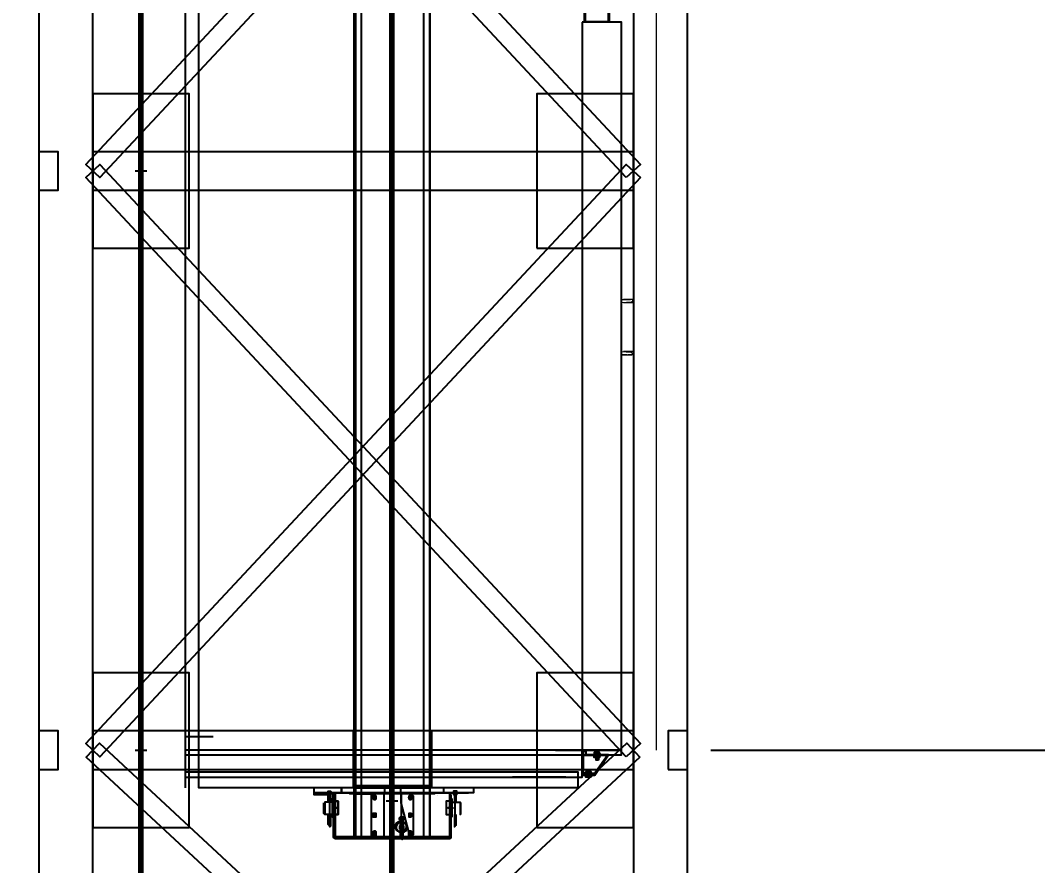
# Model space of a CAD drawing. Header units: millimetres. Extents: x -60342 to 1024385, y -25305 to 32879.
# Drawn here: x 1463 to 4098, y -22061 to -19872 of the extents above; entities that cross this region are included whole.
import ezdxf

# ---------------------------------------------------------------- set-up
doc = ezdxf.new("R2010")
doc.units = ezdxf.units.MM
doc.linetypes.add('$2$ACAD_ISO02W100', pattern=[15, 12, -3])
doc.layers.add('$2$DL', color=8, linetype='$2$ACAD_ISO02W100', lineweight=0)
for name, color, linetype in [('$2$PDF_0', 7, 'Continuous'), ('AA_Rail', 7, 'Continuous'), ('Steel', 7, 'Continuous')]:
    doc.layers.add(name, color=color, linetype=linetype)
doc.layers.add('AA_Datum', color=7, linetype='Continuous', plot=False)
doc.styles.add('Century Gothic$001H0', font='cent.shx')
doc.dimstyles.new('Copy of ISO-25', dxfattribs={"dimtxt": 250, "dimasz": 80, "dimexe": 1.25, "dimexo": 0.625, "dimtad": 1, "dimtxsty": 'Century Gothic$001H0', "dimblk": 'ARCHTICK', "dimcen": 2.5, "dimadec": 0, "dimazin": 0, "dimtfac": 1, "dimtmove": 0, "dimatfit": 3, "dimfxl": 1, "dimarcsym": 0})

# ---------------------------------------------------------------- blocks, each defined once
blk = doc.blocks.new('_ArchTick')
at = {"color": 0, "linetype": 'ByBlock', "const_width": 0.15}
blk.add_lwpolyline([(-0.5, -0.5), (0.5, 0.5)], dxfattribs=at)
blk = doc.blocks.new('*D63')
at = {"color": 0, "lineweight": -2, "transparency": 16777216}
for p, q in [((3251.2, -18762.4), (6451.9, -18762.4)), ((6450.6, -21762.4), (6450.6, -18762.4)), ((3251.2, -21762.4), (6451.9, -21762.4))]:
    blk.add_line(p, q, dxfattribs=at)
at = {"layer": 'Defpoints', "color": 0, "transparency": 16777216}
for p in [(3250.6, -18762.4), (6450.6, -18762.4), (3250.6, -21762.4)]:
    blk.add_point(p, dxfattribs=at)
at = {"color": 0, "lineweight": -2, "transparency": 16777216, "xscale": 80, "yscale": 80, "zscale": 80}
for p, rotation in [((6450.6, -18762.4), 90), ((6450.6, -21762.4), 270)]:
    blk.add_blockref('_ArchTick', p, dxfattribs=dict(at, rotation=rotation))
at = {"color": 0, "transparency": 16777216, "insert": (6325, -20262.4), "char_height": 250, "attachment_point": 5, "rotation": 90, "style": 'Century Gothic$001H0'}
blk.add_mtext('3000', dxfattribs=at)
blk = doc.blocks.new('*D67')
at = {"color": 0, "lineweight": -2, "transparency": 16777216}
for p, q in [((3251.2, -21762.4), (7151.9, -21762.4)), ((7150.6, -23062.4), (7150.6, -21762.4)), ((3251.2, -23062.4), (7151.9, -23062.4))]:
    blk.add_line(p, q, dxfattribs=at)
at = {"layer": 'Defpoints', "color": 0, "transparency": 16777216}
for p in [(3250.6, -21762.4), (7150.6, -21762.4), (3250.6, -23062.4)]:
    blk.add_point(p, dxfattribs=at)
at = {"color": 0, "lineweight": -2, "transparency": 16777216, "xscale": 80, "yscale": 80, "zscale": 80}
for p, rotation in [((7150.6, -21762.4), 90), ((7150.6, -23062.4), 270)]:
    blk.add_blockref('_ArchTick', p, dxfattribs=dict(at, rotation=rotation))
at = {"color": 0, "transparency": 16777216, "insert": (7025, -22412.4), "char_height": 250, "attachment_point": 5, "rotation": 90, "style": 'Century Gothic$001H0'}
blk.add_mtext('1300', dxfattribs=at)
blk = doc.blocks.new('*D69')
at = {"color": 0, "lineweight": -2, "transparency": 16777216}
for p, q in [((3251.2, -9762.4), (7151.9, -9762.4)), ((7150.6, -21762.4), (7150.6, -9762.4)), ((3251.2, -21762.4), (7151.9, -21762.4))]:
    blk.add_line(p, q, dxfattribs=at)
at = {"layer": 'Defpoints', "color": 0, "transparency": 16777216}
for p in [(3250.6, -9762.4), (7150.6, -9762.4), (3250.6, -21762.4)]:
    blk.add_point(p, dxfattribs=at)
at = {"color": 0, "lineweight": -2, "transparency": 16777216, "xscale": 80, "yscale": 80, "zscale": 80}
for p, rotation in [((7150.6, -9762.4), 90), ((7150.6, -21762.4), 270)]:
    blk.add_blockref('_ArchTick', p, dxfattribs=dict(at, rotation=rotation))
at = {"color": 0, "transparency": 16777216, "insert": (7025, -15762.4), "char_height": 250, "attachment_point": 5, "rotation": 90, "style": 'Century Gothic$001H0'}
blk.add_mtext('CAR TRAVEL 12000', dxfattribs=at)
blk = doc.blocks.new('*D70')
at = {"color": 0, "lineweight": -2, "transparency": 16777216}
for p, q in [((3250, -5562.4), (249.4, -5562.4)), ((250.6, -23062.4), (250.6, -5562.4)), ((3250, -23062.4), (249.4, -23062.4))]:
    blk.add_line(p, q, dxfattribs=at)
at = {"layer": 'Defpoints', "color": 0, "transparency": 16777216}
for p in [(250.6, -5562.4), (3250.6, -5562.4), (3250.6, -23062.4)]:
    blk.add_point(p, dxfattribs=at)
at = {"color": 0, "lineweight": -2, "transparency": 16777216, "xscale": 80, "yscale": 80, "zscale": 80}
for p, rotation in [((250.6, -5562.4), 90), ((250.6, -23062.4), 270)]:
    blk.add_blockref('_ArchTick', p, dxfattribs=dict(at, rotation=rotation))
at = {"color": 0, "transparency": 16777216, "insert": (125, -14312.4), "char_height": 250, "attachment_point": 5, "rotation": 90, "style": 'Century Gothic$001H0'}
blk.add_mtext('SHAFT TOTAL HEIGHT 17500', dxfattribs=at)

msp = doc.modelspace()

# ---------------------------------------------------------------- linework, layer by layer
at = {"layer": '$2$DL', "ltscale": 2, "transparency": 33554666}
for p, q in [((3048.647, -20595.247), (3019.498, -20595.234)), ((3019.498, -20595.247), (3048.938, -20595.247)), ((3048.645, -20604.225), (3019.498, -20604.212)), ((3048.626, -20729.915), (3019.498, -20729.903))]:
    msp.add_line(p, q, dxfattribs=at)
at = {"layer": '$2$DL'}
for p, q in [((3048.624, -20738.893), (3019.498, -20738.88)), ((3019.498, -20738.893), (3048.624, -20738.893))]:
    msp.add_line(p, q, dxfattribs=at)
at = {"layer": '$2$DL', "ltscale": 2, "transparency": 33554666}
for points in [[(3044.546, -20602.007), (3045.173, -20602.007), (3046.115, -20601.725), (3047.056, -20601.162), (3047.683, -20600.599), (3047.997, -20600.035), (3048.624, -20599.19), (3048.938, -20598.345), (3048.938, -20597.782), (3048.938, -20595.247), (3019.498, -20595.247)], [(3044.546, -20602.007), (3044.546, -20602.007), (3019.498, -20603.749)], [(3019.498, -20738.893), (3048.624, -20738.893), (3048.624, -20736.64), (3048.624, -20735.795), (3048.311, -20734.95), (3047.683, -20734.105), (3047.369, -20733.542), (3046.428, -20732.978), (3045.801, -20732.697), (3044.86, -20732.415), (3043.919, -20732.133), (3019.498, -20730.383)]]:
    msp.add_lwpolyline(points, dxfattribs=at)
at = {"layer": '$2$PDF_0', "lineweight": 25}
for points in [[(2524.603, -21991.213), (2524.603, -19049.329), (2326.688, -19049.329), (2326.688, -21991.213)], [(2330.991, -19049.329), (2330.991, -21991.213)], [(2346.049, -19049.329), (2346.049, -21991.213)], [(2507.393, -19049.329), (2507.393, -21991.213)], [(2522.452, -19049.329), (2522.452, -21991.213)], [(2908.024, -21859.987), (1925.625, -21859.987), (1925.625, -19462.368), (2925.625, -19462.368), (2925.625, -19874.898), (2986.251, -19874.898), (2986.251, -19845.05), (2988.207, -19845.05), (2988.207, -19874.898), (2988.207, -19876.654), (2986.251, -19876.654), (2925.625, -19876.654), (2923.669, -19874.898), (2923.669, -19462.368)], [(1925.625, -21859.987), (1925.625, -19562.368)], [(2986.251, -19876.654), (2986.251, -19876.654)], [(2324.537, -21709.4), (2324.537, -21853.534), (2324.537, -21855.685), (2324.537, -21857.836), (2326.688, -21857.836), (2326.688, -21859.987), (2328.839, -21859.987), (2522.452, -21859.987), (2524.603, -21859.987), (2526.754, -21857.836), (2528.905, -21855.685), (2528.905, -21853.534), (2528.905, -21709.4)], [(2326.688, -21711.551), (2326.688, -21855.685), (2524.603, -21855.685), (2524.603, -21711.551)], [(1889.439, -21832.606), (2917.802, -21832.606), (2917.802, -21762.368), (1889.439, -21762.368)], [(2917.802, -21775.464), (1889.439, -21775.464)], [(2849.354, -21762.368), (2917.802, -21762.368), (2855.221, -21762.368)], [(2986.251, -21774.273), (3019.498, -21774.273), (3019.498, -21762.368), (3017.542, -21762.368), (2917.802, -21762.368), (2962.783, -21762.368)], [(2931.492, -21762.368), (2917.802, -21762.368), (2917.802, -21768.321), (2917.802, -21769.511), (2919.758, -21769.511), (2921.714, -21769.511), (2921.714, -21768.321), (2921.714, -21764.749), (2923.669, -21764.749), (2927.581, -21764.749), (2927.581, -21773.083), (2927.581, -21774.273), (2929.536, -21774.273), (2951.049, -21774.273)], [(2921.714, -21774.273), (2921.714, -21774.273)], [(2923.669, -21764.749), (2923.669, -21764.749)], [(2954.96, -21762.368), (2945.182, -21762.368)], [(2954.96, -21776.654), (2953.004, -21777.845), (2953.004, -21781.416), (2951.049, -21781.416), (2949.093, -21781.416), (2949.093, -21777.845), (2962.783, -21777.845), (2962.783, -21781.416), (2960.827, -21781.416), (2956.916, -21781.416), (2954.96, -21781.416), (2953.004, -21781.416), (2953.004, -21786.178), (2953.004, -21787.368), (2958.872, -21787.368), (2960.827, -21786.178), (2960.827, -21781.416)], [(2949.093, -21781.416), (2949.093, -21781.416)], [(2960.827, -21768.321), (2951.049, -21768.321)], [(2960.827, -21777.845), (2960.827, -21781.416), (2951.049, -21781.416)], [(2954.96, -21773.083), (2953.004, -21771.892), (2953.004, -21769.511)], [(2956.916, -21788.559), (2956.916, -21767.13)], [(2956.916, -21768.321), (2956.916, -21768.321)], [(2956.916, -21771.892), (2956.916, -21768.321), (2956.916, -21771.892)], [(2958.872, -21773.083), (2956.916, -21771.892)], [(2958.872, -21776.654), (2956.916, -21777.845)], [(2960.827, -21769.511), (2960.827, -21771.892)], [(2960.827, -21774.273), (2966.694, -21774.273)], [(2960.827, -21781.416), (2960.827, -21781.416)], [(2933.448, -21833.797), (2933.448, -21812.368)], [(2908.024, -21862.368), (2908.024, -21819.511), (1889.439, -21819.511)], [(2326.688, -21816.962), (2330.991, -21816.962)], [(2522.452, -21816.962), (2524.603, -21816.962)], [(2876.067, -21832.606), (2737.213, -21832.606)], [(2939.315, -21818.321), (2927.581, -21818.321)], [(2929.536, -21829.035), (2929.536, -21831.416), (2929.536, -21832.606), (2927.581, -21832.606), (2927.581, -21831.416), (2927.581, -21829.035), (2941.27, -21829.035), (2941.27, -21831.416), (2939.315, -21831.416), (2939.315, -21832.606), (2937.359, -21832.606), (2937.359, -21831.416), (2935.403, -21832.606), (2931.492, -21832.606), (2929.536, -21831.416)], [(2927.581, -21831.416), (2927.581, -21831.416)], [(2939.315, -21832.606), (2927.581, -21832.606)], [(2929.536, -21821.892), (2929.536, -21818.321)], [(2931.492, -21827.844), (2931.492, -21829.035)], [(2935.403, -21827.844), (2935.403, -21829.035)], [(2937.359, -21818.321), (2937.359, -21821.892)], [(2937.359, -21831.416), (2937.359, -21829.035)], [(2937.359, -21831.416), (2937.359, -21831.416)], [(2636.468, -21859.987), (2223.428, -21859.987), (2223.428, -21877.197), (2262.151, -21877.197)], [(2636.468, -21859.987), (2636.468, -21872.895), (2580.535, -21872.895), (2578.384, -21872.895), (2576.233, -21872.895), (2576.233, -21875.046), (2574.082, -21875.046), (2574.082, -21877.197), (2574.082, -21986.911), (2279.361, -21986.911), (2574.082, -21986.911)], [(2326.688, -21853.534), (2524.603, -21853.534)], [(2406.284, -21859.987), (2406.284, -21872.895), (2406.284, -21875.046)], [(2447.158, -21859.987), (2447.158, -21872.895), (2447.158, -21875.046), (2447.158, -21872.895)], [(2559.023, -21859.987), (2559.023, -21872.895)], [(2262.151, -21872.895), (2223.428, -21872.895)], [(2260, -21896.558), (2260, -21879.349), (2260, -21877.197), (2260, -21875.046), (2257.848, -21875.046), (2257.848, -21872.895), (2260, -21870.744), (2260, -21868.592), (2262.151, -21868.592), (2264.302, -21868.592), (2266.453, -21868.592), (2268.605, -21870.744), (2268.605, -21872.895), (2268.605, -21875.046), (2266.453, -21877.197), (2266.453, -21879.349), (2266.453, -21896.558)], [(2264.302, -21896.558), (2264.302, -21879.349), (2264.302, -21877.197), (2264.302, -21875.046), (2266.453, -21875.046), (2266.453, -21872.895), (2266.453, -21870.744), (2264.302, -21870.744), (2262.151, -21870.744), (2262.151, -21872.895), (2260, -21872.895), (2262.151, -21872.895), (2262.151, -21875.046), (2262.151, -21877.197), (2264.302, -21877.197), (2264.302, -21879.349)], [(2264.302, -21937.432), (2264.302, -21885.802)], [(2268.605, -21875.046), (2268.605, -21875.046)], [(2279.361, -21986.911), (2279.361, -21877.197), (2277.21, -21875.046), (2277.21, -21872.895), (2275.058, -21872.895), (2272.907, -21872.895), (2275.058, -21872.895), (2277.21, -21875.046), (2279.361, -21877.197)], [(2272.907, -21935.281), (2272.907, -21877.197), (2272.907, -21984.76), (2272.907, -21986.911), (2275.058, -21989.062), (2277.21, -21991.213), (2279.361, -21991.213), (2574.082, -21991.213), (2576.233, -21991.213), (2578.384, -21989.062), (2578.384, -21986.911), (2578.384, -21984.76), (2578.384, -21877.197)], [(2328.839, -21875.046), (2371.864, -21875.046)], [(2380.469, -21879.349), (2380.469, -21890.105), (2380.469, -21881.5), (2380.469, -21883.651), (2382.621, -21883.651), (2382.621, -21885.802), (2380.469, -21885.802), (2380.469, -21887.953), (2378.318, -21887.953), (2378.318, -21885.802), (2376.167, -21885.802), (2376.167, -21883.651), (2378.318, -21883.651), (2378.318, -21881.5), (2380.469, -21881.5)], [(2376.167, -21885.802), (2384.772, -21883.651), (2376.167, -21885.802)], [(2380.469, -21881.5), (2380.469, -21881.5)], [(2380.469, -21887.953), (2380.469, -21887.953)], [(2404.133, -21875.046), (2404.133, -21986.911)], [(2468.67, -21986.911), (2468.67, -21974.003), (2449.309, -21898.71), (2449.309, -21875.046), (2449.309, -21986.911), (2449.309, -21989.062), (2447.158, -21986.911), (2447.158, -21961.096), (2447.158, -21946.037), (2447.158, -21943.886), (2447.158, -21941.735), (2445.007, -21941.735), (2445.007, -21939.583), (2445.007, -21937.432), (2447.158, -21935.281), (2449.309, -21935.281), (2451.46, -21935.281), (2453.612, -21935.281), (2453.612, -21937.432), (2455.763, -21937.432), (2455.763, -21939.583), (2455.763, -21941.735), (2453.612, -21941.735), (2453.612, -21943.886), (2453.612, -21946.037), (2453.612, -21961.096), (2453.612, -21991.213), (2451.46, -21993.365), (2449.309, -21991.213), (2449.309, -21961.096), (2449.309, -21946.037)], [(2468.67, -21885.802), (2477.275, -21883.651), (2468.67, -21885.802)], [(2468.67, -21883.651), (2468.67, -21883.651)], [(2472.973, -21881.5), (2472.973, -21881.5)], [(2472.973, -21887.953), (2472.973, -21887.953)], [(2524.603, -21875.046), (2481.578, -21875.046)], [(2543.964, -21879.349), (2543.964, -21879.349)], [(2591.291, -21896.558), (2591.291, -21879.349), (2591.291, -21877.197), (2593.443, -21877.197), (2593.443, -21875.046), (2593.443, -21872.895), (2593.443, -21870.744), (2593.443, -21868.592), (2591.291, -21868.592), (2589.14, -21868.592), (2586.989, -21868.592), (2584.838, -21868.592), (2584.838, -21870.744), (2584.838, -21872.895), (2584.838, -21875.046), (2584.838, -21877.197), (2586.989, -21877.197), (2586.989, -21879.349), (2586.989, -21896.558)], [(2589.14, -21896.558), (2589.14, -21879.349), (2589.14, -21877.197), (2586.989, -21875.046), (2586.989, -21872.895), (2586.989, -21870.744), (2589.14, -21870.744), (2591.291, -21870.744), (2591.291, -21872.895), (2591.291, -21875.046), (2589.14, -21877.197), (2589.14, -21879.349)], [(2589.14, -21937.432), (2589.14, -21885.802)], [(2270.756, -21896.558), (2251.395, -21896.558), (2251.395, -21928.827), (2249.243, -21926.676), (2249.243, -21898.71)], [(2268.605, -21911.617), (2283.663, -21911.617), (2268.605, -21911.617)], [(2574.082, -21894.407), (2565.477, -21894.407), (2565.477, -21928.827), (2574.082, -21928.827)], [(2582.686, -21911.617), (2569.779, -21911.617), (2584.838, -21911.617)], [(2580.535, -21896.558), (2602.048, -21896.558), (2602.048, -21928.827), (2604.199, -21926.676), (2604.199, -21898.71)], [(2270.756, -21928.827), (2251.395, -21928.827)], [(2264.302, -21954.642), (2262.151, -21956.793), (2260, -21954.642), (2260, -21928.827)], [(2266.453, -21928.827), (2266.453, -21958.945), (2264.302, -21961.096), (2264.302, -21958.945), (2264.302, -21928.827)], [(2376.167, -21930.978), (2376.167, -21930.978)], [(2380.469, -21926.676), (2380.469, -21935.281), (2380.469, -21926.676)], [(2380.469, -21928.827), (2380.469, -21928.827)], [(2380.469, -21935.281), (2380.469, -21935.281)], [(2382.621, -21930.978), (2382.621, -21930.978)], [(2384.772, -21930.978), (2384.772, -21930.978)], [(2451.46, -21941.735), (2451.46, -21941.735)], [(2468.67, -21930.978), (2468.67, -21930.978)], [(2472.973, -21926.676), (2472.973, -21935.281), (2472.973, -21926.676)], [(2472.973, -21926.676), (2472.973, -21935.281), (2472.973, -21926.676)], [(2472.973, -21928.827), (2472.973, -21928.827)], [(2472.973, -21935.281), (2472.973, -21935.281)], [(2475.124, -21930.978), (2475.124, -21930.978)], [(2477.275, -21930.978), (2477.275, -21930.978)], [(2586.989, -21928.827), (2586.989, -21958.945), (2586.989, -21961.096), (2589.14, -21958.945), (2589.14, -21928.827)], [(2589.14, -21954.642), (2591.291, -21956.793), (2591.291, -21954.642), (2591.291, -21928.827)], [(2380.469, -21971.852), (2380.469, -21982.608), (2380.469, -21971.852)], [(2472.973, -21971.852), (2472.973, -21982.608), (2472.973, -21971.852)], [(2472.973, -21971.852), (2472.973, -21982.608), (2472.973, -21971.852)], [(2376.167, -21978.306), (2384.772, -21976.155), (2376.167, -21978.306)], [(2380.469, -21974.003), (2380.469, -21974.003)], [(2380.469, -21980.457), (2380.469, -21980.457)], [(2384.772, -21986.911), (2384.772, -21974.003)], [(2468.67, -21978.306), (2477.275, -21976.155), (2468.67, -21978.306)], [(2468.67, -21976.155), (2468.67, -21976.155)], [(2472.973, -21974.003), (2472.973, -21974.003)], [(2472.973, -21980.457), (2472.973, -21980.457)]]:
    msp.add_lwpolyline(points, dxfattribs=at)
for points in [[(2917.802, -19876.654), (2917.802, -21762.368), (3019.498, -21762.368), (3019.498, -19876.654)], [(2943.226, -21823.083), (2943.226, -21821.892), (2921.714, -21821.892), (2921.714, -21775.464), (2980.384, -21775.464), (2982.34, -21775.464), (2982.34, -21776.654), (2951.049, -21821.892), (2951.049, -21823.083), (2917.802, -21823.083), (2917.802, -21826.654), (2951.049, -21826.654), (2986.251, -21774.273), (2921.714, -21774.273), (2919.758, -21774.273), (2919.758, -21775.464), (2917.802, -21775.464), (2917.802, -21820.702), (2917.802, -21821.892), (2919.758, -21821.892), (2919.758, -21823.083), (2921.714, -21823.083)], [(2949.093, -21773.083), (2949.093, -21771.892), (2964.739, -21771.892), (2964.739, -21773.083), (2964.739, -21774.273), (2947.137, -21774.273), (2947.137, -21773.083), (2964.739, -21773.083)], [(2964.739, -21776.654), (2947.137, -21776.654), (2947.137, -21775.464), (2964.739, -21775.464), (2964.739, -21776.654), (2949.093, -21776.654), (2949.093, -21777.845), (2964.739, -21777.845)], [(2962.783, -21771.892), (2962.783, -21769.511), (2962.783, -21768.321), (2960.827, -21768.321), (2960.827, -21769.511), (2956.916, -21768.321), (2954.96, -21768.321), (2953.004, -21769.511), (2951.049, -21768.321), (2949.093, -21768.321), (2949.093, -21769.511), (2949.093, -21771.892)], [(2925.625, -21827.844), (2941.27, -21827.844), (2925.625, -21827.844), (2925.625, -21829.035), (2941.27, -21829.035), (2941.27, -21827.844), (2941.27, -21826.654), (2925.625, -21826.654)], [(2941.27, -21821.892), (2941.27, -21818.321), (2939.315, -21818.321), (2937.359, -21818.321), (2935.403, -21818.321), (2931.492, -21818.321), (2929.536, -21818.321), (2927.581, -21818.321), (2927.581, -21821.892)], [(2937.359, -21814.749), (2937.359, -21818.321), (2929.536, -21818.321), (2929.536, -21814.749)], [(2294.42, -21872.895), (2294.42, -21859.987)], [(2232.033, -21872.895), (2623.56, -21872.895)], [(2272.907, -21887.953), (2270.756, -21887.953), (2270.756, -21935.281), (2272.907, -21935.281)], [(2272.907, -21887.953), (2270.756, -21887.953), (2270.756, -21935.281), (2272.907, -21935.281)], [(2535.359, -21872.895), (2535.359, -21875.046), (2315.932, -21875.046), (2315.932, -21872.895)], [(2380.469, -21875.046), (2378.318, -21877.197), (2376.167, -21877.197), (2374.016, -21877.197), (2374.016, -21879.349), (2371.864, -21879.349), (2371.864, -21881.5), (2371.864, -21883.651), (2371.864, -21885.802), (2371.864, -21978.306), (2371.864, -21980.457), (2371.864, -21982.608), (2374.016, -21982.608), (2374.016, -21984.76), (2376.167, -21984.76), (2378.318, -21986.911), (2380.469, -21986.911), (2472.973, -21986.911), (2475.124, -21986.911), (2475.124, -21984.76), (2477.275, -21984.76), (2479.427, -21982.608), (2481.578, -21980.457), (2481.578, -21978.306), (2481.578, -21885.802), (2481.578, -21883.651), (2481.578, -21881.5), (2479.427, -21879.349), (2477.275, -21877.197), (2475.124, -21877.197), (2472.973, -21875.046)], [(2384.772, -21885.802), (2384.772, -21883.651), (2384.772, -21881.5), (2382.621, -21881.5), (2382.621, -21879.349), (2380.469, -21879.349), (2378.318, -21879.349), (2378.318, -21881.5), (2376.167, -21881.5), (2376.167, -21883.651), (2376.167, -21885.802), (2376.167, -21887.953), (2378.318, -21890.105), (2380.469, -21890.105), (2382.621, -21890.105), (2382.621, -21887.953), (2384.772, -21887.953)], [(2477.275, -21885.802), (2477.275, -21883.651), (2477.275, -21881.5), (2475.124, -21881.5), (2475.124, -21879.349), (2472.973, -21879.349), (2470.822, -21879.349), (2470.822, -21881.5), (2468.67, -21881.5), (2468.67, -21883.651), (2468.67, -21885.802), (2468.67, -21887.953), (2470.822, -21890.105), (2472.973, -21890.105), (2475.124, -21890.105), (2475.124, -21887.953), (2477.275, -21887.953)], [(2472.973, -21881.5), (2472.973, -21883.651), (2475.124, -21883.651), (2475.124, -21885.802), (2472.973, -21885.802), (2472.973, -21887.953), (2470.822, -21887.953), (2470.822, -21885.802), (2468.67, -21885.802), (2468.67, -21883.651), (2470.822, -21883.651), (2470.822, -21881.5), (2472.973, -21881.5), (2472.973, -21890.105), (2472.973, -21879.349), (2472.973, -21890.105), (2472.973, -21881.5), (2472.973, -21883.651), (2475.124, -21883.651), (2475.124, -21885.802), (2472.973, -21885.802), (2472.973, -21887.953), (2470.822, -21887.953), (2470.822, -21885.802), (2468.67, -21885.802), (2468.67, -21883.651), (2470.822, -21883.651), (2470.822, -21881.5)], [(2477.275, -21885.802), (2468.67, -21883.651), (2477.275, -21885.802), (2477.275, -21883.651), (2477.275, -21881.5), (2475.124, -21881.5), (2475.124, -21879.349), (2472.973, -21879.349), (2470.822, -21879.349), (2470.822, -21881.5), (2468.67, -21881.5), (2468.67, -21883.651), (2468.67, -21885.802), (2468.67, -21887.953), (2470.822, -21890.105), (2472.973, -21890.105), (2475.124, -21890.105), (2475.124, -21887.953), (2477.275, -21887.953)], [(2578.384, -21887.953), (2580.535, -21887.953), (2580.535, -21935.281), (2578.384, -21935.281)], [(2279.361, -21928.827), (2285.815, -21928.827), (2285.815, -21894.407), (2279.361, -21894.407), (2285.815, -21894.407), (2285.815, -21928.827)], [(2376.167, -21930.978), (2384.772, -21930.978), (2384.772, -21928.827), (2384.772, -21926.676), (2382.621, -21926.676), (2380.469, -21926.676), (2378.318, -21926.676), (2376.167, -21926.676), (2376.167, -21928.827), (2376.167, -21930.978), (2376.167, -21933.13), (2376.167, -21935.281), (2378.318, -21935.281), (2380.469, -21935.281), (2382.621, -21935.281), (2384.772, -21935.281), (2384.772, -21933.13), (2384.772, -21930.978)], [(2380.469, -21935.281), (2380.469, -21933.13), (2378.318, -21933.13), (2378.318, -21930.978), (2376.167, -21930.978), (2378.318, -21930.978), (2378.318, -21928.827), (2380.469, -21928.827), (2380.469, -21926.676), (2380.469, -21928.827), (2382.621, -21928.827), (2382.621, -21930.978), (2382.621, -21933.13), (2380.469, -21933.13)], [(2447.158, -21941.735), (2447.158, -21939.583), (2447.158, -21937.432), (2449.309, -21937.432), (2451.46, -21937.432), (2451.46, -21939.583), (2453.612, -21939.583), (2451.46, -21939.583), (2451.46, -21941.735), (2451.46, -21943.886), (2449.309, -21943.886), (2449.309, -21946.037), (2449.309, -21943.886), (2449.309, -21941.735)], [(2468.67, -21930.978), (2477.275, -21930.978), (2477.275, -21928.827), (2475.124, -21926.676), (2472.973, -21926.676), (2470.822, -21926.676), (2468.67, -21926.676), (2468.67, -21928.827), (2468.67, -21930.978), (2468.67, -21933.13), (2468.67, -21935.281), (2470.822, -21935.281), (2472.973, -21935.281), (2475.124, -21935.281), (2477.275, -21933.13), (2477.275, -21930.978)], [(2472.973, -21935.281), (2472.973, -21933.13), (2470.822, -21933.13), (2470.822, -21930.978), (2468.67, -21930.978), (2470.822, -21930.978), (2470.822, -21928.827), (2472.973, -21928.827), (2472.973, -21926.676), (2472.973, -21928.827), (2475.124, -21928.827), (2475.124, -21930.978), (2475.124, -21933.13), (2472.973, -21933.13)], [(2477.275, -21930.978), (2468.67, -21930.978), (2477.275, -21930.978), (2477.275, -21928.827), (2475.124, -21926.676), (2472.973, -21926.676), (2470.822, -21926.676), (2468.67, -21926.676), (2468.67, -21928.827), (2468.67, -21930.978), (2468.67, -21933.13), (2468.67, -21935.281), (2470.822, -21935.281), (2472.973, -21935.281), (2475.124, -21935.281), (2477.275, -21933.13)], [(2468.67, -21930.978), (2470.822, -21930.978), (2470.822, -21928.827), (2472.973, -21928.827), (2472.973, -21926.676), (2472.973, -21928.827), (2475.124, -21928.827), (2475.124, -21930.978), (2475.124, -21933.13), (2472.973, -21933.13), (2472.973, -21935.281), (2470.822, -21933.13), (2470.822, -21930.978)], [(2384.772, -21978.306), (2384.772, -21976.155), (2384.772, -21974.003), (2382.621, -21974.003), (2382.621, -21971.852), (2380.469, -21971.852), (2378.318, -21971.852), (2378.318, -21974.003), (2376.167, -21974.003), (2376.167, -21976.155), (2376.167, -21978.306), (2376.167, -21980.457), (2378.318, -21980.457), (2378.318, -21982.608), (2380.469, -21982.608), (2382.621, -21982.608), (2382.621, -21980.457), (2384.772, -21980.457)], [(2464.368, -21961.096), (2464.368, -21958.945), (2462.217, -21956.793), (2462.217, -21954.642), (2460.065, -21952.491), (2457.914, -21950.34), (2455.763, -21950.34), (2453.612, -21948.188), (2451.46, -21948.188), (2447.158, -21948.188), (2445.007, -21948.188), (2442.856, -21950.34), (2440.704, -21952.491), (2438.553, -21952.491), (2438.553, -21954.642), (2436.402, -21958.945), (2436.402, -21961.096), (2436.402, -21963.247), (2436.402, -21965.398), (2438.553, -21967.55), (2438.553, -21969.701), (2440.704, -21971.852), (2442.856, -21974.003), (2445.007, -21974.003), (2447.158, -21976.155), (2451.46, -21976.155), (2453.612, -21976.155), (2455.763, -21974.003), (2457.914, -21974.003), (2460.065, -21971.852), (2462.217, -21969.701), (2462.217, -21967.55), (2464.368, -21965.398)], [(2455.763, -21961.096), (2455.763, -21958.945), (2453.612, -21958.945), (2453.612, -21956.793), (2451.46, -21956.793), (2449.309, -21956.793), (2447.158, -21956.793), (2445.007, -21958.945), (2445.007, -21961.096), (2445.007, -21963.247), (2445.007, -21965.398), (2447.158, -21965.398), (2447.158, -21967.55), (2449.309, -21967.55), (2451.46, -21967.55), (2453.612, -21965.398), (2455.763, -21963.247)], [(2477.275, -21978.306), (2477.275, -21976.155), (2477.275, -21974.003), (2475.124, -21974.003), (2475.124, -21971.852), (2472.973, -21971.852), (2470.822, -21971.852), (2470.822, -21974.003), (2468.67, -21974.003), (2468.67, -21976.155), (2468.67, -21978.306), (2468.67, -21980.457), (2470.822, -21980.457), (2470.822, -21982.608), (2472.973, -21982.608), (2475.124, -21982.608), (2475.124, -21980.457), (2477.275, -21980.457)], [(2477.275, -21978.306), (2468.67, -21976.155), (2477.275, -21978.306), (2477.275, -21976.155), (2477.275, -21974.003), (2475.124, -21974.003), (2475.124, -21971.852), (2472.973, -21971.852), (2470.822, -21971.852), (2470.822, -21974.003), (2468.67, -21974.003), (2468.67, -21976.155), (2468.67, -21978.306), (2468.67, -21980.457), (2470.822, -21980.457), (2470.822, -21982.608), (2472.973, -21982.608), (2475.124, -21982.608), (2475.124, -21980.457), (2477.275, -21980.457)], [(2380.469, -21980.457), (2380.469, -21978.306), (2382.621, -21978.306), (2382.621, -21976.155), (2380.469, -21976.155), (2380.469, -21974.003), (2378.318, -21974.003), (2378.318, -21976.155), (2376.167, -21976.155), (2376.167, -21978.306), (2378.318, -21978.306), (2378.318, -21980.457)], [(2472.973, -21980.457), (2472.973, -21978.306), (2475.124, -21978.306), (2475.124, -21976.155), (2472.973, -21976.155), (2472.973, -21974.003), (2470.822, -21974.003), (2470.822, -21976.155), (2468.67, -21976.155), (2468.67, -21978.306), (2470.822, -21978.306), (2470.822, -21980.457)], [(2468.67, -21978.306), (2470.822, -21978.306), (2470.822, -21980.457), (2472.973, -21980.457), (2472.973, -21978.306), (2475.124, -21978.306), (2475.124, -21976.155), (2472.973, -21976.155), (2472.973, -21974.003), (2470.822, -21974.003), (2470.822, -21976.155), (2468.67, -21976.155)]]:
    msp.add_lwpolyline(points, close=True, dxfattribs=at)
msp.add_circle((2448.234, -21960.02), 13.983, dxfattribs=at)
for p, q in [((1889.439, -19462.368), (1889.439, -21859.987)), ((2917.802, -19876.654), (2917.802, -21762.368)), ((1962.242, -21728.023), (1889.439, -21728.023))]:
    msp.add_line(p, q)
at = {"color": 7, "linetype": 'Continuous', "lineweight": 20, "transparency": 33554666}
msp.add_line((3110.625, -21762.368), (3110.625, -19602.368), dxfattribs=at)
at = {"layer": 'AA_Datum'}
for p, q in [((1775.625, -23062.368), (1775.625, -5562.368)), ((2425.625, -23062.368), (2425.625, -5562.368)), ((1760.625, -20262.368), (1790.625, -20262.368)), ((1760.625, -21762.368), (1790.625, -21762.368)), ((2410.625, -21893.365), (2440.625, -21893.365))]:
    msp.add_line(p, q, dxfattribs=at)
at = {"layer": 'AA_Rail'}
for p, q in [((1770.975, -23062.368), (1770.975, -5562.368)), ((1780.275, -23062.368), (1780.275, -5562.368)), ((2421.125, -23062.368), (2421.125, -5562.368)), ((2430.125, -23062.368), (2430.125, -5562.368))]:
    msp.add_line(p, q, dxfattribs=at)
at = {"layer": 'Steel'}
for points in [[(1510.625, -23062.368), (1650.625, -23062.368), (1650.625, -5562.368), (1510.625, -5562.368)], [(3050.625, -23062.368), (3190.625, -23062.368), (3190.625, -5562.368), (3050.625, -5562.368)], [(3032.349, -20279.426), (1632.349, -18779.426), (1668.901, -18745.31), (3068.901, -20245.31)], [(3068.901, -18779.426), (1668.901, -20279.426), (1632.349, -20245.31), (3032.349, -18745.31)], [(1650.625, -20462.368), (1900.625, -20462.368), (1900.625, -20062.368), (1650.625, -20062.368)], [(2800.625, -20462.368), (3050.625, -20462.368), (3050.625, -20062.368), (2800.625, -20062.368)], [(1510.625, -20312.368), (1560.625, -20312.368), (1560.625, -20212.368), (1510.625, -20212.368)], [(1650.625, -20312.368), (3050.625, -20312.368), (3050.625, -20212.368), (1650.625, -20212.368)], [(3032.349, -21779.426), (1632.349, -20279.426), (1668.901, -20245.31), (3068.901, -21745.31)], [(3068.901, -20279.426), (1668.901, -21779.426), (1632.349, -21745.31), (3032.349, -20245.31)], [(1650.625, -21962.368), (1900.625, -21962.368), (1900.625, -21562.368), (1650.625, -21562.368)], [(2800.625, -21962.368), (3050.625, -21962.368), (3050.625, -21562.368), (2800.625, -21562.368)], [(1510.625, -21812.368), (1560.625, -21812.368), (1560.625, -21712.368), (1510.625, -21712.368)], [(1650.625, -21812.368), (3050.625, -21812.368), (3050.625, -21712.368), (1650.625, -21712.368)], [(3140.625, -21812.368), (3190.625, -21812.368), (3190.625, -21712.368), (3140.625, -21712.368)], [(3033.614, -23080.688), (1633.614, -21780.688), (1667.636, -21744.048), (3067.636, -23044.048)], [(3067.636, -21780.688), (1667.636, -23080.688), (1633.614, -23044.048), (3033.614, -21744.048)]]:
    msp.add_lwpolyline(points, close=True, dxfattribs=at)

# ---------------------------------------------------------------- dimensions: what is measured, and where the dimension line sits
for base, p1, p2, text, picture, middle in [((250.625, -5562.368), (3250.625, -23062.368), (3250.625, -5562.368), 'SHAFT TOTAL HEIGHT <>', '*D70', (125, -14312.368)), ((7150.625, -9762.368), (3250.625, -21762.368), (3250.625, -9762.368), 'CAR TRAVEL <>', '*D69', (7025, -15762.368))]:
    dim = msp.add_linear_dim(base=base, p1=p1, p2=p2, angle=90, text=text, dimstyle='Copy of ISO-25')
    dim.commit()
    dim.dimension.update_dxf_attribs({"geometry": picture, "text_midpoint": middle})
for base, p1, p2, picture, middle in [((6450.625, -18762.368), (3250.625, -21762.368), (3250.625, -18762.368), '*D63', (6325, -20262.368)), ((7150.625, -21762.368), (3250.625, -23062.368), (3250.625, -21762.368), '*D67', (7025, -22412.368))]:
    dim = msp.add_linear_dim(base=base, p1=p1, p2=p2, angle=90, dimstyle='Copy of ISO-25')
    dim.commit()
    dim.dimension.update_dxf_attribs({"geometry": picture, "text_midpoint": middle})

doc.saveas('drawing.dxf')
